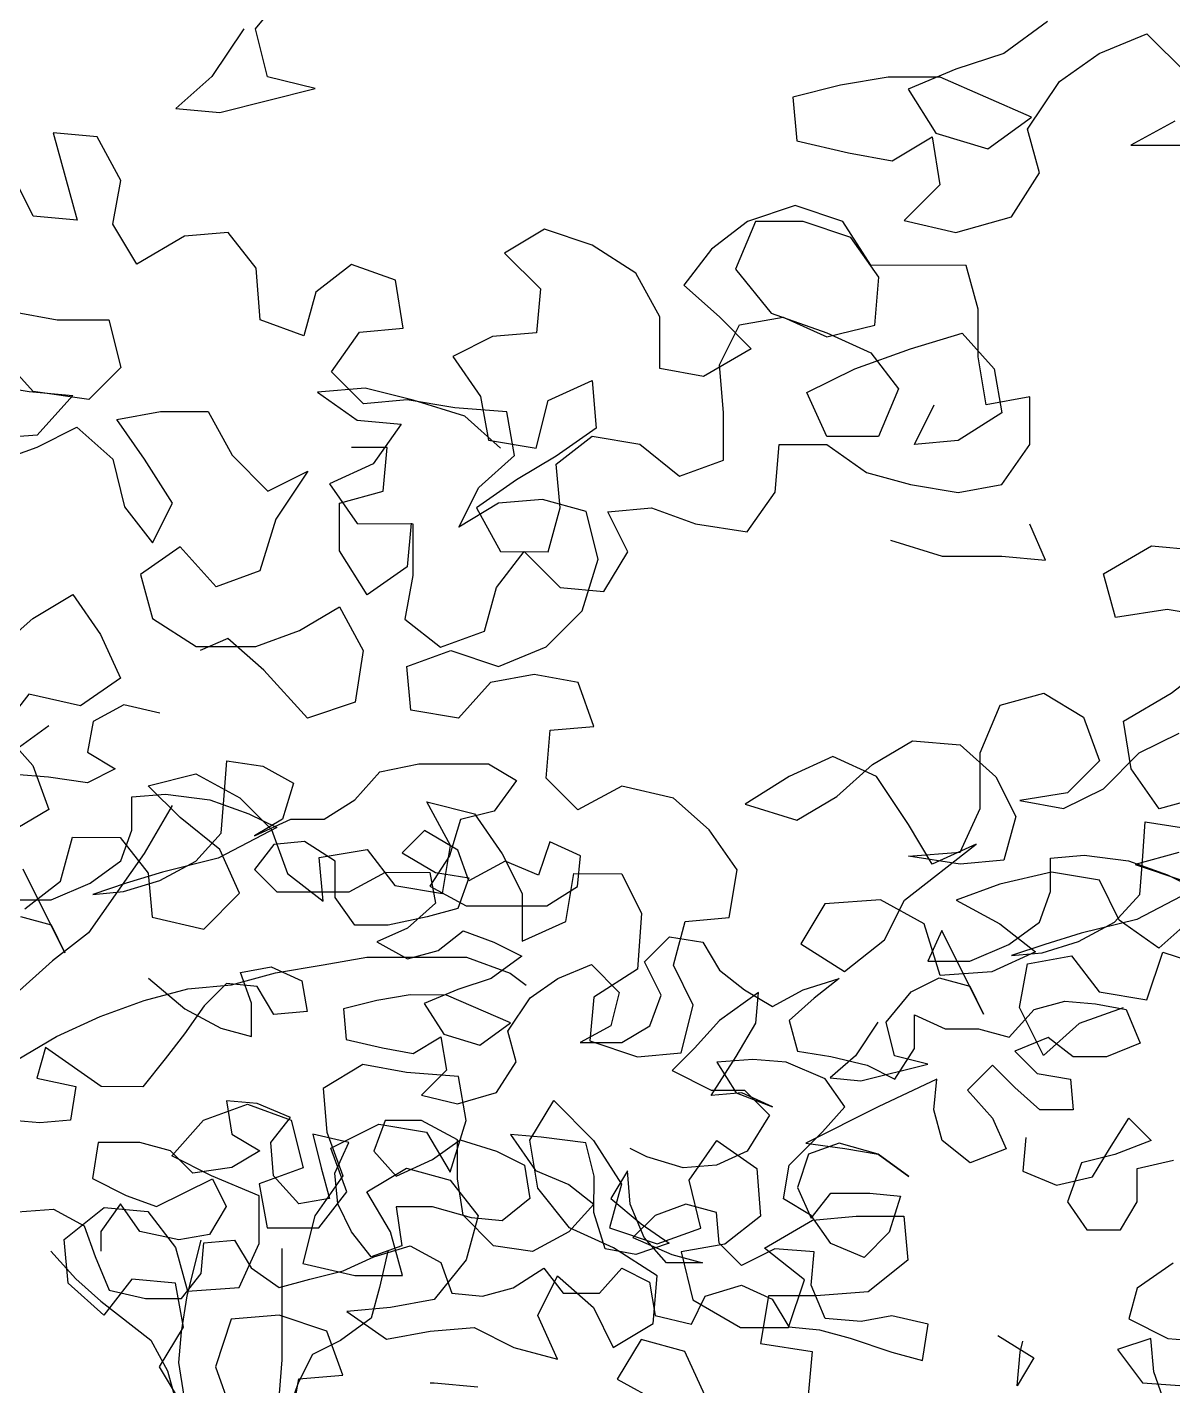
# Model space of a CAD drawing. Header units: millimetres. Extents: x -249630 to 95394, y -188036 to 109963.
# Drawn here: x -72640.1 to -72269.6, y 97812.5 to 98251.8 of the extents above; entities that cross this region are included whole.
import ezdxf

# ---------------------------------------------------------------- set-up
doc = ezdxf.new("R2010")
doc.units = ezdxf.units.MM
doc.layers.add('AHojas', color=86, linetype='Continuous')
doc.layers.add('ATronco', color=36, linetype='Continuous')

# ---------------------------------------------------------------- blocks, each defined once
blk = doc.blocks.new('Arbol_01')
at = {"layer": 'AHojas'}
for p, q in [((-0.10552, 2.83584), (-0.11685, 2.82967)), ((-0.09214, 2.83273), (-0.10552, 2.83584)), ((-0.11685, 2.82967), (-0.11892, 2.81834)), ((-0.11892, 2.81834), (-0.10863, 2.81216)), ((-0.06848, 2.80079), (-0.06744, 2.81521)), ((-0.06744, 2.81521), (-0.05406, 2.81314)), ((-0.10863, 2.81216), (-0.11893, 2.80702)), ((-0.05406, 2.81314), (-0.04274, 2.80695)), ((-0.01081, 2.81104), (0.00361, 2.81411)), ((0.00361, 2.81411), (0.02935, 2.81409)), ((0.02935, 2.81409), (0.03964, 2.8079)), ((-0.13335, 2.80909), (-0.1457, 2.81013)), ((-0.11893, 2.80702), (-0.13335, 2.80909)), ((-0.02009, 2.80075), (-0.01081, 2.81104)), ((0.03964, 2.8079), (0.03139, 2.79658)), ((-0.04274, 2.80695), (-0.04687, 2.79356)), ((-0.10247, 2.7895), (-0.10246, 2.80185)), ((-0.10246, 2.80185), (-0.09011, 2.80287)), ((-0.09011, 2.80287), (-0.07363, 2.8008)), ((-0.07363, 2.8008), (-0.05922, 2.79564)), ((-0.06953, 2.78844), (-0.06848, 2.80079)), ((-0.03142, 2.79355), (-0.02009, 2.80075)), ((-0.05922, 2.79564), (-0.04893, 2.79048)), ((0.03139, 2.79658), (0.01903, 2.7935)), ((-0.04893, 2.79048), (-0.07056, 2.77917)), ((-0.05717, 2.7874), (-0.04378, 2.79356)), ((-0.04687, 2.79356), (-0.05717, 2.7874)), ((-0.04378, 2.79356), (-0.03142, 2.79355)), ((0.01903, 2.7935), (0.0149, 2.78012)), ((0.27109, 2.77819), (0.27213, 2.7926)), ((0.27213, 2.7926), (0.28552, 2.79053)), ((-0.1066, 2.77817), (-0.10247, 2.7895)), ((-0.0788, 2.77815), (-0.06953, 2.78844)), ((0.00564, 2.7894), (-0.0026, 2.78117)), ((0.01799, 2.78218), (0.00564, 2.7894)), ((-0.04997, 2.7843), (-0.05718, 2.77504)), ((-0.03864, 2.78532), (-0.04997, 2.7843)), ((-0.02732, 2.7781), (-0.03864, 2.78532)), ((0.05197, 2.78524), (0.04784, 2.77288)), ((0.0633, 2.78008), (0.05197, 2.78524)), ((-0.0026, 2.78117), (0.00975, 2.77395)), ((0.0149, 2.78012), (0.00768, 2.7688)), ((0.0221, 2.77085), (0.01799, 2.78218)), ((0.06226, 2.76875), (0.0633, 2.78008)), ((0.23711, 2.77925), (0.24947, 2.78027)), ((0.24947, 2.78027), (0.26594, 2.77819)), ((-0.11794, 2.76995), (-0.1066, 2.77817)), ((-0.09219, 2.77095), (-0.0788, 2.77815)), ((-0.07056, 2.77917), (-0.09116, 2.77404)), ((-0.02733, 2.76472), (-0.02732, 2.7781)), ((0.03549, 2.77804), (0.0221, 2.77085)), ((0.04784, 2.77288), (0.03549, 2.77804)), ((0.2371, 2.76689), (0.23711, 2.77925)), ((0.26594, 2.77819), (0.28035, 2.77303)), ((0.27005, 2.76583), (0.27109, 2.77819)), ((-0.12723, 2.74421), (-0.14264, 2.77512)), ((-0.09116, 2.77404), (-0.10455, 2.76993)), ((-0.05718, 2.77504), (-0.04895, 2.76679)), ((-0.02218, 2.76677), (-0.00879, 2.77397)), ((-0.00879, 2.77397), (0.00769, 2.77395)), ((0.00769, 2.77395), (0.00974, 2.76262)), ((0.00975, 2.77395), (0.0221, 2.77188)), ((0.28035, 2.77303), (0.29064, 2.76787)), ((-0.13236, 2.76378), (-0.11794, 2.76995)), ((-0.10455, 2.76993), (-0.11691, 2.76583)), ((-0.10558, 2.76685), (-0.09219, 2.77095)), ((0.0221, 2.77188), (0.01797, 2.76056)), ((-0.11691, 2.76583), (-0.10558, 2.76685)), ((-0.04895, 2.76679), (-0.02218, 2.76677)), ((0.00768, 2.7688), (0.02106, 2.76158)), ((0.05092, 2.76156), (0.06226, 2.76875)), ((0.23297, 2.75557), (0.2371, 2.76689)), ((0.26077, 2.75554), (0.27005, 2.76583)), ((0.29064, 2.76787), (0.26901, 2.75657)), ((-0.1478, 2.7638), (-0.13236, 2.76378)), ((-0.02013, 2.75441), (-0.02733, 2.76472)), ((0.00974, 2.76262), (-0.00057, 2.75336)), ((0.01797, 2.76056), (0.00664, 2.75748)), ((0.02106, 2.76158), (0.05092, 2.76156)), ((-0.14369, 2.75761), (-0.13237, 2.75452)), ((0.00664, 2.75748), (-0.00778, 2.7544)), ((0.22164, 2.74734), (0.23297, 2.75557)), ((0.24738, 2.74835), (0.26077, 2.75554)), ((0.26901, 2.75657), (0.24841, 2.75144)), ((-0.13237, 2.75452), (-0.12723, 2.74421)), ((-0.00778, 2.7544), (-0.02013, 2.75441)), ((-0.00057, 2.75336), (-0.0119, 2.74823)), ((0.01075, 2.74512), (0.02002, 2.75232)), ((0.02002, 2.75232), (0.03135, 2.74819)), ((0.19693, 2.75251), (0.19177, 2.74119)), ((0.21235, 2.72161), (0.19693, 2.75251)), ((-0.0119, 2.74823), (-0.00058, 2.74204)), ((0.03135, 2.74819), (0.04164, 2.74303)), ((0.08694, 2.74093), (0.09622, 2.75019)), ((0.09622, 2.75019), (0.10857, 2.74812)), ((0.10857, 2.74812), (0.11474, 2.73781)), ((0.23399, 2.74424), (0.24738, 2.74835)), ((0.24841, 2.75144), (0.23502, 2.74733)), ((-0.00058, 2.74204), (0.01075, 2.74512)), ((0.20721, 2.74118), (0.22164, 2.74734)), ((0.23502, 2.74733), (0.22266, 2.74322)), ((0.04164, 2.74303), (0.0303, 2.7348)), ((0.19177, 2.74119), (0.20721, 2.74118)), ((0.22266, 2.74322), (0.23399, 2.74424)), ((-0.06236, 2.73695), (-0.05104, 2.739)), ((-0.05104, 2.739), (-0.03971, 2.73384)), ((0.05502, 2.73478), (0.06738, 2.73992)), ((0.06738, 2.73992), (0.07767, 2.72961)), ((0.09311, 2.72857), (0.08694, 2.74093)), ((0.11474, 2.73781), (0.124, 2.7306)), ((-0.09635, 2.73492), (-0.08297, 2.72358)), ((-0.05826, 2.72562), (-0.06236, 2.73695)), ((0.0303, 2.7348), (0.01794, 2.73069)), ((0.04471, 2.72758), (0.05502, 2.73478)), ((0.14562, 2.73058), (0.15901, 2.73468)), ((0.15901, 2.73468), (0.14974, 2.72749)), ((0.18558, 2.72987), (0.19588, 2.73501)), ((0.19588, 2.73501), (0.20721, 2.73191)), ((-0.06752, 2.73283), (-0.07576, 2.7246)), ((-0.05619, 2.73179), (-0.06752, 2.73283)), ((-0.05002, 2.72149), (-0.05619, 2.73179)), ((-0.03971, 2.73384), (-0.03767, 2.72251)), ((0.01794, 2.73069), (0.00558, 2.72556)), ((0.124, 2.7306), (0.13429, 2.72441)), ((0.13429, 2.72441), (0.14562, 2.73058)), ((0.20721, 2.73191), (0.21235, 2.72161)), ((0.00044, 2.72865), (-0.01192, 2.7266)), ((0.01382, 2.72864), (0.00044, 2.72865)), ((0.0375, 2.71832), (0.01382, 2.72864)), ((0.03646, 2.71523), (0.04471, 2.72758)), ((0.07767, 2.72961), (0.07456, 2.71726)), ((0.08898, 2.71724), (0.09311, 2.72857)), ((0.12915, 2.72956), (0.11472, 2.71928)), ((0.12811, 2.71824), (0.12915, 2.72956)), ((0.14974, 2.72749), (0.14047, 2.71926)), ((0.1763, 2.71855), (0.18558, 2.72987)), ((-0.07576, 2.7246), (-0.08298, 2.71431)), ((-0.08297, 2.72358), (-0.06959, 2.71636)), ((-0.05827, 2.71326), (-0.05826, 2.72562)), ((-0.01192, 2.7266), (-0.02428, 2.72353)), ((-0.02428, 2.72353), (-0.02326, 2.7122)), ((0.00558, 2.72556), (0.01278, 2.71422)), ((0.23108, 2.72329), (0.24241, 2.72637)), ((0.24241, 2.72637), (0.25374, 2.72533)), ((0.25374, 2.72533), (0.26506, 2.72326)), ((-0.03767, 2.72251), (-0.05002, 2.72149)), ((0.18679, 2.70892), (0.1868, 2.72127)), ((0.1868, 2.72127), (0.19813, 2.71611)), ((0.22181, 2.713), (0.23108, 2.72329)), ((0.26506, 2.72326), (0.2702, 2.7109)), ((0.02616, 2.71009), (0.0375, 2.71832)), ((0.07456, 2.71726), (0.06323, 2.71109)), ((0.07868, 2.71108), (0.08898, 2.71724)), ((0.11472, 2.71928), (0.10545, 2.70899)), ((0.12089, 2.70589), (0.12811, 2.71824)), ((0.14047, 2.71926), (0.14354, 2.70793)), ((0.17321, 2.71856), (0.16497, 2.70621)), ((0.17938, 2.70619), (0.1763, 2.71855)), ((-0.08298, 2.71431), (-0.0902, 2.70505)), ((-0.06959, 2.71636), (-0.05827, 2.71326)), ((0.00145, 2.70703), (0.01175, 2.7132)), ((0.01175, 2.7132), (0.0138, 2.70084)), ((0.01278, 2.71422), (0.02616, 2.71009)), ((0.03954, 2.7039), (0.03646, 2.71523)), ((0.19813, 2.71611), (0.21048, 2.7161)), ((0.21048, 2.7161), (0.22181, 2.713)), ((0.23622, 2.71299), (0.22386, 2.70785)), ((0.24548, 2.70577), (0.23622, 2.71299)), ((-0.02326, 2.7122), (-0.00988, 2.7091)), ((0.06323, 2.71109), (0.07868, 2.71108)), ((0.2702, 2.7109), (0.25784, 2.70576)), ((-0.13447, 2.70921), (-0.13757, 2.69789)), ((-0.11389, 2.69478), (-0.13447, 2.70921)), ((-0.00988, 2.7091), (0.00145, 2.70703)), ((0.10545, 2.70899), (0.0972, 2.70076)), ((0.11161, 2.69148), (0.12089, 2.70589)), ((0.14354, 2.70793), (0.1559, 2.70586)), ((0.16497, 2.70621), (0.15569, 2.69798)), ((0.1559, 2.70586), (0.16928, 2.70275)), ((0.19173, 2.70309), (0.17938, 2.70619)), ((0.17957, 2.6976), (0.18679, 2.70892)), ((0.22386, 2.70785), (0.23209, 2.69961)), ((-0.0902, 2.70505), (-0.09844, 2.69476)), ((0.03233, 2.69258), (0.03954, 2.7039)), ((0.12707, 2.70485), (0.11368, 2.70384)), ((0.11368, 2.70384), (0.12088, 2.6925)), ((0.13942, 2.70381), (0.12707, 2.70485)), ((0.15383, 2.69762), (0.13942, 2.70381)), ((0.16702, 2.69694), (0.19173, 2.70309)), ((0.16928, 2.70275), (0.17957, 2.6976)), ((0.21562, 2.70271), (0.20634, 2.69345)), ((0.22385, 2.69447), (0.21562, 2.70271)), ((0.25784, 2.70576), (0.24548, 2.70577)), ((0.0138, 2.70084), (0.00452, 2.69158)), ((0.0972, 2.70076), (0.11161, 2.69354)), ((0.23209, 2.69961), (0.24444, 2.69754)), ((-0.13757, 2.69789), (-0.12315, 2.69479)), ((0.16103, 2.68732), (0.15383, 2.69762)), ((0.15569, 2.69798), (0.16702, 2.69694)), ((0.19502, 2.69758), (0.17339, 2.68731)), ((0.19398, 2.68626), (0.19502, 2.69758)), ((0.24444, 2.69754), (0.24546, 2.68621)), ((-0.12315, 2.69479), (-0.12522, 2.68243)), ((-0.09844, 2.69476), (-0.11389, 2.69478)), ((0.01791, 2.68848), (0.03233, 2.69258)), ((0.11161, 2.69354), (0.12397, 2.69353)), ((0.12294, 2.6925), (0.11161, 2.69148)), ((0.12088, 2.6925), (0.13426, 2.68734)), ((0.13426, 2.68734), (0.12294, 2.6925)), ((0.12397, 2.69353), (0.13323, 2.68425)), ((0.20634, 2.69345), (0.2156, 2.68315)), ((0.23311, 2.68622), (0.22385, 2.69447)), ((-0.06756, 2.68959), (-0.06551, 2.67723)), ((-0.05623, 2.68855), (-0.06756, 2.68959)), ((-0.04388, 2.68339), (-0.05623, 2.68855)), ((0.00452, 2.69158), (0.01791, 2.68848)), ((0.17339, 2.68731), (0.1466, 2.67394)), ((0.15278, 2.67806), (0.16103, 2.68732)), ((0.19706, 2.67493), (0.19398, 2.68626)), ((0.24546, 2.68621), (0.23311, 2.68622)), ((-0.13655, 2.68141), (-0.14788, 2.68245)), ((-0.12522, 2.68243), (-0.13655, 2.68141)), ((-0.0511, 2.67413), (-0.04388, 2.68339)), ((-0.00887, 2.68232), (-0.013, 2.671)), ((0.00451, 2.68231), (-0.00887, 2.68232)), ((0.01789, 2.67509), (0.00451, 2.68231)), ((0.13323, 2.68425), (0.12498, 2.67088)), ((0.2156, 2.68315), (0.22074, 2.67182)), ((0.25884, 2.67178), (0.26605, 2.6831)), ((0.26605, 2.6831), (0.27428, 2.67486)), ((0.14042, 2.66571), (0.15278, 2.67806)), ((-0.06551, 2.67723), (-0.05522, 2.67104)), ((-0.03565, 2.6772), (-0.03257, 2.66484)), ((-0.02226, 2.6741), (-0.03565, 2.6772)), ((0.00862, 2.66789), (0.01892, 2.67509)), ((0.01788, 2.66068), (0.01789, 2.67509)), ((0.01892, 2.67509), (0.03231, 2.67096)), ((0.03746, 2.67713), (0.04671, 2.66374)), ((0.04879, 2.67609), (0.03746, 2.67713)), ((0.06526, 2.67402), (0.04879, 2.67609)), ((0.20735, 2.66668), (0.19706, 2.67493)), ((0.22795, 2.67593), (0.22691, 2.66357)), ((0.27428, 2.67486), (0.26089, 2.66972)), ((-0.11494, 2.67418), (-0.11701, 2.6608)), ((-0.09949, 2.67417), (-0.11494, 2.67418)), ((-0.08817, 2.67107), (-0.09949, 2.67417)), ((-0.07994, 2.66283), (-0.08817, 2.67107)), ((-0.05522, 2.67104), (-0.06552, 2.66487)), ((-0.05008, 2.66177), (-0.0511, 2.67413)), ((-0.02742, 2.66278), (-0.02226, 2.6741)), ((-0.013, 2.671), (-0.00477, 2.66173)), ((0.03231, 2.67096), (0.0426, 2.6658)), ((0.06834, 2.66166), (0.06526, 2.67402)), ((0.08791, 2.66885), (0.08173, 2.67194)), ((0.12498, 2.67088), (0.11365, 2.66574)), ((0.1466, 2.67394), (0.16102, 2.67187)), ((0.15896, 2.67393), (0.14763, 2.66983)), ((0.17337, 2.6698), (0.15896, 2.67393)), ((0.16102, 2.67187), (0.17337, 2.6698)), ((0.22074, 2.67182), (0.20735, 2.66668)), ((0.25265, 2.66149), (0.25884, 2.67178)), ((-0.00477, 2.66173), (0.00862, 2.66789)), ((0.10129, 2.66472), (0.08791, 2.66885)), ((0.14763, 2.66983), (0.1435, 2.65747)), ((0.18469, 2.66155), (0.17337, 2.6698)), ((0.17337, 2.6698), (0.18469, 2.66155)), ((0.26089, 2.66972), (0.24853, 2.66664)), ((0.26913, 2.66457), (0.28251, 2.66764)), ((-0.06552, 2.66487), (-0.07994, 2.66283)), ((-0.03257, 2.66484), (-0.02949, 2.65351)), ((0.0426, 2.6658), (0.04465, 2.65344)), ((0.04671, 2.66374), (0.05907, 2.65858)), ((0.08069, 2.66371), (0.07451, 2.65342)), ((0.08171, 2.65135), (0.08069, 2.66371)), ((0.11365, 2.66574), (0.10129, 2.66472)), ((0.13835, 2.65336), (0.14042, 2.66571)), ((0.24853, 2.66664), (0.24337, 2.65223)), ((0.26911, 2.65221), (0.26913, 2.66457)), ((-0.11701, 2.6608), (-0.10466, 2.65461)), ((-0.09333, 2.65048), (-0.07273, 2.66076)), ((-0.07273, 2.66076), (-0.06759, 2.65046)), ((-0.04082, 2.65146), (-0.05008, 2.66177)), ((-0.0264, 2.65145), (-0.02742, 2.66278)), ((0.01993, 2.64729), (0.01788, 2.66068)), ((0.06832, 2.64827), (0.06834, 2.66166)), ((0.22691, 2.66357), (0.23926, 2.65841)), ((0.23926, 2.65841), (0.25265, 2.66149)), ((0.05907, 2.65858), (0.06833, 2.65136)), ((0.1435, 2.65747), (0.14864, 2.64614)), ((-0.10466, 2.65461), (-0.09333, 2.65048)), ((-0.02949, 2.65351), (-0.04082, 2.65146)), ((0.04465, 2.65344), (0.03434, 2.64522)), ((0.07451, 2.65342), (0.08582, 2.64414)), ((0.14864, 2.64717), (0.13835, 2.65336)), ((0.14864, 2.64614), (0.15585, 2.6554)), ((0.15585, 2.6554), (0.17027, 2.65539)), ((0.17027, 2.65539), (0.18159, 2.65435)), ((0.18159, 2.65435), (0.17746, 2.64097)), ((-0.10672, 2.65152), (-0.11394, 2.64123)), ((-0.09952, 2.64122), (-0.10672, 2.65152)), ((-0.06759, 2.65046), (-0.07378, 2.64017)), ((-0.02127, 2.64115), (-0.0264, 2.65145)), ((-0.00478, 2.6504), (-0.00274, 2.63598)), ((0.0086, 2.65039), (-0.00478, 2.6504)), ((0.02302, 2.64626), (0.0086, 2.65039)), ((0.06833, 2.65136), (0.05905, 2.64108)), ((0.08685, 2.63899), (0.08171, 2.65135)), ((0.10231, 2.65133), (0.09098, 2.64722)), ((0.11363, 2.64823), (0.10231, 2.65133)), ((0.24337, 2.65223), (0.25057, 2.64193)), ((0.26293, 2.64192), (0.26911, 2.65221)), ((-0.14482, 2.64847), (-0.13143, 2.64949)), ((-0.13143, 2.64949), (-0.12011, 2.6433)), ((0.03124, 2.63595), (0.01993, 2.64729)), ((0.03434, 2.64522), (0.02302, 2.64626)), ((0.07243, 2.63488), (0.06832, 2.64827)), ((0.09098, 2.64722), (0.08273, 2.63899)), ((0.11465, 2.63691), (0.11363, 2.64823)), ((0.15584, 2.63687), (0.14864, 2.64717)), ((-0.12011, 2.6433), (-0.116, 2.63197)), ((0.08582, 2.64414), (0.09611, 2.63692)), ((-0.11394, 2.64123), (-0.11394, 2.63403)), ((-0.08511, 2.63812), (-0.09952, 2.64122)), ((-0.07378, 2.64017), (-0.08511, 2.63812)), ((-0.01407, 2.63187), (-0.02127, 2.64115)), ((0.05905, 2.64108), (0.04566, 2.63388)), ((0.17746, 2.64097), (0.16819, 2.63171)), ((0.25057, 2.64193), (0.26293, 2.64192)), ((-0.08204, 2.61752), (-0.07687, 2.63811)), ((-0.07688, 2.62575), (-0.07584, 2.63708)), ((-0.07584, 2.63708), (-0.06451, 2.6381)), ((-0.06451, 2.6381), (-0.05835, 2.6278)), ((-0.00274, 2.63598), (-0.01407, 2.63187)), ((-0.01304, 2.63187), (0.00035, 2.63598)), ((0.00035, 2.63598), (0.01167, 2.62979)), ((0.04566, 2.63388), (0.03124, 2.63595)), ((0.08273, 2.63899), (0.09714, 2.6328)), ((0.09611, 2.63692), (0.08375, 2.63282)), ((0.09508, 2.62972), (0.08685, 2.63899)), ((0.12288, 2.62866), (0.11465, 2.63691)), ((0.16819, 2.63171), (0.15584, 2.63687)), ((-0.00789, 2.63393), (-0.01099, 2.62055)), ((0.08375, 2.63282), (0.07243, 2.63488)), ((0.09714, 2.6328), (0.10846, 2.6297)), ((0.13524, 2.63483), (0.12288, 2.62866)), ((0.14966, 2.63378), (0.13524, 2.63483)), ((0.14861, 2.62143), (0.14966, 2.63378)), ((-0.116, 2.63197), (-0.11087, 2.61961)), ((-0.02437, 2.62674), (-0.01304, 2.63187)), ((0.01167, 2.62979), (0.01578, 2.61846)), ((0.10846, 2.6297), (0.09508, 2.62972)), ((0.28248, 2.62954), (0.26909, 2.62029)), ((-0.0841, 2.61649), (-0.07688, 2.62575)), ((-0.05835, 2.6278), (-0.04806, 2.62058)), ((-0.03673, 2.62366), (-0.02437, 2.62674)), ((0.03844, 2.6205), (0.04977, 2.6277)), ((0.04977, 2.6277), (0.05697, 2.61842)), ((0.07036, 2.61841), (0.0786, 2.62767)), ((0.0786, 2.62767), (0.08889, 2.62251)), ((-0.04806, 2.62058), (-0.03673, 2.62366)), ((0.08889, 2.62251), (0.09094, 2.61016)), ((-0.11087, 2.61961), (-0.09748, 2.61651)), ((0.01578, 2.61846), (0.02711, 2.61742)), ((0.02711, 2.61742), (0.03844, 2.6205)), ((0.05697, 2.61842), (0.07036, 2.61841)), ((0.10948, 2.61735), (0.12287, 2.62145)), ((0.12287, 2.62145), (0.13419, 2.61629)), ((0.15375, 2.60907), (0.14861, 2.62143)), ((0.26909, 2.62029), (0.26599, 2.60897)), ((-0.09748, 2.61651), (-0.0841, 2.61649)), ((0.10432, 2.60705), (0.10948, 2.61735)), ((0.13419, 2.61629), (0.14036, 2.60599)), ((0.09094, 2.61016), (0.10432, 2.60705)), ((0.16714, 2.60803), (0.15375, 2.60907)), ((0.17846, 2.61008), (0.16714, 2.60803)), ((0.19185, 2.60697), (0.17846, 2.61008)), ((0.26599, 2.60897), (0.2804, 2.60174)), ((0.14036, 2.60599), (0.15169, 2.60495)), ((0.15169, 2.60495), (0.16301, 2.60185)), ((0.18978, 2.59359), (0.19185, 2.60697)), ((0.16301, 2.60185), (0.17845, 2.59669)), ((0.21759, 2.60283), (0.23096, 2.59458)), ((0.22582, 2.59665), (0.22685, 2.60076)), ((0.27422, 2.60175), (0.26186, 2.59764)), ((0.27524, 2.58939), (0.27422, 2.60175)), ((0.2804, 2.60174), (0.29275, 2.6007)), ((0.26186, 2.59764), (0.27111, 2.58528)), ((0.17845, 2.59669), (0.18978, 2.59359)), ((0.22478, 2.58429), (0.22582, 2.59665)), ((0.23096, 2.59458), (0.22478, 2.58429)), ((0.28037, 2.57497), (0.27524, 2.58939)), ((0.27111, 2.58528), (0.28656, 2.58423)), ((0.50427, 2.15993), (0.51355, 2.17125)), ((0.70918, 2.1618), (0.69785, 2.15358)), ((0.50118, 2.15993), (0.49293, 2.14758)), ((0.50735, 2.14757), (0.50427, 2.15993)), ((0.72256, 2.15355), (0.73492, 2.15869)), ((0.73492, 2.15869), (0.74521, 2.14838)), ((0.69785, 2.15358), (0.68549, 2.14947)), ((0.71225, 2.14635), (0.72256, 2.15355)), ((0.49293, 2.14758), (0.48366, 2.13936)), ((0.5197, 2.14447), (0.50735, 2.14757)), ((0.66798, 2.14742), (0.65562, 2.14538)), ((0.68136, 2.14741), (0.66798, 2.14742)), ((0.68549, 2.14947), (0.67312, 2.14433)), ((0.70504, 2.13709), (0.68136, 2.14741)), ((0.49498, 2.13832), (0.5197, 2.14447)), ((0.65562, 2.14538), (0.64326, 2.1423)), ((0.67312, 2.14433), (0.68032, 2.133)), ((0.70401, 2.13401), (0.71225, 2.14635)), ((0.64326, 2.1423), (0.64428, 2.13097)), ((0.48366, 2.13936), (0.49498, 2.13832)), ((0.6937, 2.12887), (0.70504, 2.13709)), ((0.45192, 2.13308), (0.45808, 2.11042)), ((0.46325, 2.13204), (0.45192, 2.13308)), ((0.70708, 2.12268), (0.70401, 2.13401)), ((0.74211, 2.13603), (0.73077, 2.12986)), ((0.46942, 2.12071), (0.46325, 2.13204)), ((0.64428, 2.13097), (0.65766, 2.12787)), ((0.66899, 2.1258), (0.67929, 2.13197)), ((0.67929, 2.13197), (0.68134, 2.11961)), ((0.68032, 2.133), (0.6937, 2.12887)), ((0.73077, 2.12986), (0.74622, 2.12985)), ((0.65766, 2.12787), (0.66899, 2.1258)), ((0.69987, 2.11136), (0.70708, 2.12268)), ((0.44675, 2.11146), (0.44162, 2.12177)), ((0.46735, 2.10939), (0.46942, 2.12071)), ((0.68134, 2.11961), (0.67206, 2.11035)), ((0.64389, 2.11424), (0.63153, 2.11013)), ((0.65624, 2.11011), (0.64389, 2.11424)), ((0.45808, 2.11042), (0.44675, 2.11146)), ((0.47351, 2.09908), (0.46735, 2.10939)), ((0.63153, 2.11013), (0.62226, 2.10293)), ((0.63359, 2.11013), (0.62843, 2.09778)), ((0.64595, 2.11012), (0.63359, 2.11013)), ((0.6583, 2.10599), (0.64595, 2.11012)), ((0.66344, 2.09878), (0.65624, 2.11011)), ((0.67206, 2.11035), (0.68545, 2.10725)), ((0.68545, 2.10725), (0.69987, 2.11136)), ((0.48588, 2.10628), (0.47351, 2.09908)), ((0.4972, 2.1073), (0.48588, 2.10628)), ((0.5044, 2.09803), (0.4972, 2.1073)), ((0.57902, 2.10812), (0.56871, 2.10195)), ((0.59137, 2.10399), (0.57902, 2.10812)), ((0.6655, 2.09568), (0.6583, 2.10599)), ((0.56871, 2.10195), (0.57797, 2.09268)), ((0.60269, 2.09677), (0.59137, 2.10399)), ((0.62226, 2.10293), (0.61504, 2.09367)), ((0.50542, 2.08464), (0.5044, 2.09803)), ((0.52912, 2.09903), (0.51984, 2.09183)), ((0.54044, 2.0949), (0.52912, 2.09903)), ((0.68815, 2.09875), (0.66344, 2.09878)), ((0.69123, 2.08742), (0.68815, 2.09875)), ((0.54249, 2.08255), (0.54044, 2.0949)), ((0.60886, 2.08544), (0.60269, 2.09677)), ((0.62843, 2.09778), (0.63769, 2.08644)), ((0.66446, 2.08333), (0.6655, 2.09568)), ((0.51984, 2.09183), (0.51674, 2.08051)), ((0.57797, 2.09268), (0.57693, 2.08135)), ((0.61504, 2.09367), (0.6243, 2.08543)), ((0.69122, 2.07507), (0.69123, 2.08742)), ((0.44158, 2.08676), (0.45291, 2.08469)), ((0.45291, 2.08469), (0.46629, 2.08468)), ((0.46629, 2.08468), (0.46937, 2.07232)), ((0.51674, 2.08051), (0.50542, 2.08464)), ((0.60884, 2.07205), (0.60886, 2.08544)), ((0.6243, 2.08543), (0.63253, 2.07718)), ((0.62945, 2.08336), (0.64078, 2.08541)), ((0.63769, 2.08644), (0.6521, 2.08128)), ((0.64078, 2.08541), (0.6521, 2.08025)), ((0.52394, 2.07124), (0.53116, 2.08153)), ((0.53116, 2.08153), (0.54249, 2.08255)), ((0.57693, 2.08135), (0.5656, 2.08033)), ((0.62429, 2.07307), (0.62945, 2.08336)), ((0.6521, 2.08025), (0.66446, 2.08333)), ((0.6521, 2.08128), (0.66342, 2.07612)), ((0.67372, 2.07714), (0.68711, 2.08125)), ((0.68711, 2.08125), (0.69534, 2.07197)), ((0.44671, 2.06616), (0.43643, 2.07749)), ((0.5656, 2.08033), (0.5553, 2.07519)), ((0.63253, 2.07718), (0.62017, 2.06998)), ((0.6593, 2.07201), (0.67372, 2.07714)), ((0.5553, 2.07519), (0.5625, 2.06489)), ((0.66342, 2.07612), (0.67062, 2.06685)), ((0.69327, 2.06271), (0.69122, 2.07507)), ((0.46937, 2.07232), (0.46113, 2.06409)), ((0.53217, 2.06299), (0.52394, 2.07124)), ((0.62017, 2.06998), (0.60884, 2.07205)), ((0.62531, 2.06071), (0.62429, 2.07307)), ((0.64694, 2.06584), (0.6593, 2.07201)), ((0.69534, 2.07197), (0.69739, 2.06065)), ((0.43333, 2.06823), (0.44568, 2.06616)), ((0.53264, 2.06697), (0.52028, 2.06596)), ((0.545, 2.06387), (0.53264, 2.06697)), ((0.58, 2.06384), (0.59134, 2.06898)), ((0.59134, 2.06898), (0.59235, 2.05662)), ((0.67062, 2.06685), (0.66546, 2.0545)), ((0.44568, 2.06616), (0.45701, 2.06512)), ((0.46113, 2.06409), (0.44671, 2.06616)), ((0.45701, 2.06512), (0.44773, 2.05483)), ((0.52028, 2.06596), (0.53058, 2.05874)), ((0.5435, 2.06401), (0.53217, 2.06299)), ((0.55586, 2.06194), (0.5435, 2.06401)), ((0.55838, 2.05974), (0.545, 2.06387)), ((0.5625, 2.06489), (0.56455, 2.05356)), ((0.5769, 2.05149), (0.58, 2.06384)), ((0.65207, 2.05451), (0.64694, 2.06584)), ((0.7046, 2.06476), (0.69327, 2.06271)), ((0.70459, 2.0524), (0.7046, 2.06476)), ((0.46833, 2.05893), (0.47966, 2.06098)), ((0.47966, 2.06098), (0.49201, 2.06097)), ((0.49201, 2.06097), (0.49818, 2.04964)), ((0.56924, 2.0609), (0.55586, 2.06194)), ((0.56764, 2.0515), (0.55838, 2.05974)), ((0.57129, 2.04957), (0.56924, 2.0609)), ((0.6253, 2.04836), (0.62531, 2.06071)), ((0.67472, 2.05243), (0.67988, 2.06272)), ((0.69739, 2.06065), (0.68605, 2.05345)), ((0.44773, 2.05174), (0.45803, 2.05688)), ((0.45803, 2.05688), (0.46729, 2.04864)), ((0.47553, 2.04863), (0.46833, 2.05893)), ((0.53058, 2.05874), (0.5419, 2.0577)), ((0.5419, 2.0577), (0.53468, 2.04741)), ((0.59235, 2.05662), (0.58205, 2.04943)), ((0.44773, 2.05483), (0.43332, 2.05381)), ((0.56455, 2.05356), (0.5769, 2.05149)), ((0.58205, 2.04737), (0.59132, 2.05456)), ((0.59132, 2.05456), (0.60368, 2.05249)), ((0.60368, 2.05249), (0.61397, 2.04425)), ((0.63867, 2.04011), (0.63972, 2.05246)), ((0.63972, 2.05246), (0.65207, 2.05245)), ((0.66546, 2.0545), (0.65207, 2.05451)), ((0.65207, 2.05245), (0.66236, 2.04523)), ((0.68605, 2.05345), (0.67472, 2.05243)), ((0.69737, 2.04211), (0.70459, 2.0524)), ((0.4364, 2.04763), (0.44773, 2.05174)), ((0.49818, 2.04964), (0.50744, 2.04036)), ((0.53834, 2.05166), (0.52907, 2.05167)), ((0.5373, 2.04033), (0.53834, 2.05166)), ((0.56201, 2.04134), (0.57129, 2.04957)), ((0.58205, 2.04943), (0.57175, 2.04326)), ((0.46729, 2.04864), (0.47037, 2.03628)), ((0.48273, 2.03729), (0.47553, 2.04863)), ((0.50744, 2.04036), (0.51774, 2.0455)), ((0.51774, 2.0455), (0.50949, 2.03315)), ((0.53468, 2.04741), (0.52335, 2.04227)), ((0.58307, 2.03604), (0.58205, 2.04737)), ((0.61397, 2.04425), (0.6253, 2.04836)), ((0.66236, 2.04523), (0.67369, 2.04213)), ((0.52335, 2.04227), (0.53055, 2.03197)), ((0.57175, 2.04326), (0.56144, 2.03606)), ((0.67369, 2.04213), (0.68604, 2.04006)), ((0.68604, 2.04006), (0.69737, 2.04211)), ((0.52597, 2.03726), (0.5373, 2.04033)), ((0.55686, 2.03105), (0.56201, 2.04134)), ((0.57849, 2.03824), (0.56716, 2.03722)), ((0.58981, 2.03514), (0.57849, 2.03824)), ((0.63146, 2.02982), (0.63867, 2.04011)), ((0.47037, 2.03628), (0.47757, 2.027)), ((0.47757, 2.027), (0.48273, 2.03729)), ((0.52596, 2.0249), (0.52597, 2.03726)), ((0.56716, 2.03722), (0.55686, 2.03105)), ((0.56144, 2.03606), (0.56761, 2.02473)), ((0.57997, 2.02471), (0.58307, 2.03604)), ((0.59289, 2.02278), (0.58981, 2.03514)), ((0.59542, 2.035), (0.60675, 2.03602)), ((0.60056, 2.0247), (0.59542, 2.035)), ((0.60675, 2.03602), (0.61807, 2.03189)), ((0.50949, 2.03315), (0.50536, 2.01977)), ((0.53055, 2.03197), (0.54497, 2.03195)), ((0.5445, 2.03209), (0.54346, 2.02076)), ((0.54497, 2.03195), (0.54495, 2.01857)), ((0.61807, 2.03189), (0.63146, 2.02982)), ((0.70868, 2.02254), (0.70457, 2.03181)), ((0.66852, 2.02772), (0.68191, 2.02359)), ((0.48477, 2.02597), (0.47447, 2.01877)), ((0.49403, 2.01566), (0.48477, 2.02597)), ((0.53316, 2.01357), (0.52596, 2.0249)), ((0.56657, 2.01546), (0.57379, 2.02472)), ((0.56761, 2.02473), (0.57997, 2.02471)), ((0.57379, 2.02472), (0.58305, 2.01544)), ((0.59437, 2.0144), (0.60056, 2.0247)), ((0.72369, 2.01901), (0.73606, 2.0262)), ((0.73606, 2.0262), (0.74738, 2.02516)), ((0.54346, 2.02076), (0.53316, 2.01357)), ((0.58876, 2.0094), (0.59289, 2.02278)), ((0.68191, 2.02359), (0.69735, 2.02358)), ((0.69735, 2.02358), (0.70868, 2.02254)), ((0.47447, 2.01877), (0.47755, 2.00744)), ((0.50536, 2.01977), (0.49403, 2.01566)), ((0.54495, 2.01857), (0.54288, 2.00724)), ((0.72677, 2.00768), (0.72369, 2.01901)), ((0.44666, 2.00747), (0.45696, 2.01364)), ((0.45696, 2.01364), (0.46416, 2.00333)), ((0.56347, 2.00414), (0.56657, 2.01546)), ((0.58305, 2.01544), (0.59437, 2.0144)), ((0.51564, 2.00431), (0.52595, 2.01048)), ((0.52595, 2.01048), (0.53212, 1.99915)), ((0.43738, 1.99924), (0.44666, 2.00747)), ((0.47755, 2.00744), (0.48887, 2.00022)), ((0.54288, 2.00724), (0.55214, 2.00003)), ((0.57948, 2.00014), (0.58876, 2.0094)), ((0.74016, 2.00973), (0.72677, 2.00768)), ((0.75251, 2.00765), (0.74016, 2.00973)), ((0.46416, 2.00333), (0.4693, 1.992)), ((0.50431, 2.00021), (0.51564, 2.00431)), ((0.55214, 2.00003), (0.56347, 2.00414)), ((0.48887, 2.00022), (0.50431, 2.00021)), ((0.49711, 2.00227), (0.4899, 1.99919)), ((0.50637, 1.99403), (0.49711, 2.00227)), ((0.56712, 1.995), (0.57948, 2.00014)), ((0.53212, 1.99915), (0.53004, 1.98577)), ((0.54344, 1.99502), (0.55477, 1.99913)), ((0.55477, 1.99913), (0.56712, 1.995)), ((0.51768, 1.98166), (0.50637, 1.99403)), ((0.54446, 1.98369), (0.54344, 1.99502)), ((0.57639, 1.99293), (0.56506, 1.99088)), ((0.58771, 1.99086), (0.57639, 1.99293)), ((0.74117, 1.9881), (0.75044, 1.9953)), ((0.4693, 1.992), (0.45899, 1.9848)), ((0.56506, 1.99088), (0.55681, 1.98162)), ((0.59182, 1.97953), (0.58771, 1.99086)), ((0.44561, 1.9879), (0.4384, 1.97864)), ((0.45899, 1.9848), (0.44561, 1.9879)), ((0.53004, 1.98577), (0.51768, 1.98166)), ((0.69689, 1.98505), (0.70822, 1.98813)), ((0.70822, 1.98813), (0.71851, 1.98194)), ((0.72881, 1.9809), (0.74117, 1.9881)), ((0.55681, 1.98162), (0.54446, 1.98369)), ((0.69173, 1.9727), (0.69689, 1.98505)), ((0.4384, 1.97864), (0.44662, 1.96937)), ((0.57945, 1.96616), (0.58049, 1.97851)), ((0.58049, 1.97851), (0.59182, 1.97953)), ((0.71851, 1.98194), (0.72262, 1.97061)), ((0.73085, 1.96855), (0.72881, 1.9809)), ((0.66393, 1.96964), (0.67423, 1.97581)), ((0.67423, 1.97581), (0.68658, 1.97477)), ((0.73292, 1.97266), (0.74322, 1.9778)), ((0.65363, 1.97171), (0.6423, 1.96657)), ((0.66495, 1.96655), (0.65363, 1.97171)), ((0.68658, 1.97477), (0.69584, 1.96652)), ((0.69172, 1.95829), (0.69173, 1.9727)), ((0.72364, 1.9634), (0.73292, 1.97266)), ((0.44662, 1.96937), (0.45073, 1.95804)), ((0.65465, 1.96141), (0.66393, 1.96964)), ((0.72262, 1.97061), (0.71437, 1.96238)), ((0.73805, 1.95824), (0.73085, 1.96855)), ((0.47648, 1.96419), (0.48884, 1.96727)), ((0.48884, 1.96727), (0.50016, 1.96108)), ((0.58768, 1.95791), (0.57945, 1.96616)), ((0.6423, 1.96657), (0.63097, 1.95937)), ((0.67318, 1.95418), (0.66495, 1.96655)), ((0.69584, 1.96652), (0.70098, 1.95622)), ((0.48471, 1.95595), (0.47648, 1.96419)), ((0.50016, 1.96108), (0.50839, 1.95284)), ((0.59901, 1.96408), (0.58768, 1.95791)), ((0.6124, 1.96098), (0.59901, 1.96408)), ((0.62165, 1.95273), (0.6124, 1.96098)), ((0.64435, 1.95524), (0.65465, 1.96141)), ((0.71437, 1.96238), (0.70202, 1.96034)), ((0.71334, 1.95827), (0.72364, 1.9634)), ((0.74938, 1.96132), (0.73805, 1.95824)), ((0.45073, 1.95804), (0.44043, 1.95187)), ((0.54855, 1.96001), (0.56091, 1.95691)), ((0.55472, 1.94868), (0.54855, 1.96001)), ((0.63097, 1.95937), (0.64435, 1.95524)), ((0.68656, 1.94696), (0.69172, 1.95829)), ((0.70202, 1.96034), (0.71334, 1.95827)), ((0.495, 1.9477), (0.48471, 1.95595)), ((0.56091, 1.95691), (0.56811, 1.9466)), ((0.67935, 1.94388), (0.67318, 1.95418)), ((0.70098, 1.95622), (0.69788, 1.94489)), ((0.4538, 1.9395), (0.4569, 1.95083)), ((0.4569, 1.95083), (0.46926, 1.95081)), ((0.46926, 1.95081), (0.47646, 1.94154)), ((0.50839, 1.95284), (0.5125, 1.94151)), ((0.62885, 1.94243), (0.62165, 1.95273)), ((0.50014, 1.93637), (0.495, 1.9477)), ((0.52074, 1.94562), (0.5331, 1.94767)), ((0.5331, 1.94767), (0.5403, 1.93839)), ((0.55265, 1.93632), (0.55472, 1.94868)), ((0.67213, 1.93462), (0.69068, 1.94902)), ((0.67317, 1.94595), (0.68656, 1.94696)), ((0.69068, 1.94902), (0.67935, 1.94388)), ((0.74319, 1.94691), (0.73186, 1.94383)), ((0.52176, 1.93429), (0.52074, 1.94562)), ((0.56811, 1.9466), (0.57324, 1.9363)), ((0.68656, 1.94387), (0.67317, 1.94595)), ((0.69788, 1.94489), (0.68656, 1.94387)), ((0.73186, 1.94383), (0.74421, 1.9397)), ((0.47646, 1.94154), (0.47748, 1.93021)), ((0.5125, 1.94151), (0.52176, 1.93429)), ((0.58456, 1.92909), (0.58664, 1.94144)), ((0.58664, 1.94144), (0.59899, 1.94143)), ((0.59899, 1.94143), (0.60413, 1.93113)), ((0.62678, 1.93008), (0.62885, 1.94243)), ((0.71024, 1.94179), (0.69685, 1.93872)), ((0.72259, 1.93972), (0.71024, 1.94179)), ((0.44453, 1.9323), (0.4538, 1.9395)), ((0.49086, 1.92711), (0.50014, 1.93637)), ((0.5403, 1.93839), (0.55265, 1.93632)), ((0.57324, 1.9363), (0.57323, 1.92395)), ((0.69685, 1.93872), (0.68552, 1.93461)), ((0.72773, 1.92942), (0.72259, 1.93972)), ((0.65154, 1.93361), (0.64535, 1.92332)), ((0.66595, 1.93463), (0.65154, 1.93361)), ((0.67727, 1.92844), (0.66595, 1.93463)), ((0.66697, 1.92433), (0.67213, 1.93462)), ((0.68552, 1.93461), (0.69684, 1.92842)), ((0.47748, 1.93021), (0.49086, 1.92711)), ((0.60413, 1.93113), (0.60309, 1.91671)), ((0.61546, 1.92906), (0.62678, 1.93008)), ((0.73802, 1.9222), (0.72773, 1.92942)), ((0.74729, 1.93043), (0.73802, 1.9222)), ((0.57323, 1.92395), (0.58456, 1.92909)), ((0.61236, 1.91773), (0.61546, 1.92906)), ((0.68138, 1.91505), (0.67727, 1.92844)), ((0.69684, 1.92842), (0.7061, 1.9212)), ((0.64535, 1.92332), (0.65667, 1.9161)), ((0.65667, 1.9161), (0.66697, 1.92433)), ((0.7061, 1.9212), (0.69477, 1.91607)), ((0.70404, 1.91812), (0.71537, 1.92017)), ((0.71537, 1.92017), (0.72256, 1.91089)), ((0.73492, 1.90882), (0.73905, 1.92117)), ((0.73905, 1.92117), (0.7514, 1.91704)), ((0.60309, 1.91671), (0.59175, 1.90951)), ((0.61749, 1.90743), (0.61236, 1.91773)), ((0.69477, 1.91607), (0.68138, 1.91505)), ((0.70197, 1.90679), (0.70404, 1.91812)), ((0.59175, 1.90951), (0.59071, 1.89819)), ((0.72256, 1.91089), (0.73492, 1.90882)), ((0.61439, 1.89508), (0.61749, 1.90743)), ((0.70813, 1.89443), (0.70197, 1.90679)), ((0.72874, 1.90677), (0.71741, 1.90266)), ((0.71741, 1.90266), (0.70813, 1.89443)), ((0.59071, 1.89819), (0.60307, 1.89406)), ((0.60307, 1.89406), (0.61439, 1.89508)), ((0.53202, 1.89206), (0.52171, 1.8859)), ((0.54334, 1.89), (0.53202, 1.89206)), ((0.55673, 1.88895), (0.54334, 1.89)), ((0.55878, 1.87762), (0.55673, 1.88895)), ((0.52171, 1.8859), (0.52273, 1.87457)), ((0.49082, 1.87769), (0.50215, 1.8818)), ((0.50215, 1.8818), (0.51347, 1.87767)), ((0.57525, 1.87246), (0.58143, 1.88275)), ((0.58143, 1.88275), (0.59172, 1.87245)), ((0.48257, 1.86843), (0.49082, 1.87769)), ((0.51347, 1.87767), (0.51655, 1.86531)), ((0.52376, 1.87045), (0.53612, 1.87662)), ((0.53612, 1.87662), (0.54848, 1.87455)), ((0.55464, 1.86424), (0.55878, 1.87762)), ((0.52273, 1.87457), (0.52684, 1.86324)), ((0.54848, 1.87455), (0.55464, 1.86424)), ((0.52787, 1.85912), (0.52376, 1.87045)), ((0.57729, 1.8601), (0.57525, 1.87246)), ((0.59172, 1.87245), (0.59892, 1.86111)), ((0.61642, 1.86213), (0.62364, 1.87242)), ((0.62364, 1.87242), (0.63393, 1.8652)), ((0.49286, 1.86327), (0.48257, 1.86843)), ((0.50521, 1.85811), (0.49286, 1.86327)), ((0.51655, 1.86531), (0.50522, 1.8612)), ((0.52684, 1.86324), (0.51963, 1.85295)), ((0.53302, 1.85911), (0.54332, 1.86528)), ((0.54332, 1.86528), (0.55464, 1.86218)), ((0.63393, 1.8652), (0.63495, 1.85284)), ((0.50522, 1.8612), (0.50727, 1.84987)), ((0.52065, 1.84986), (0.52787, 1.85912)), ((0.53919, 1.84881), (0.53302, 1.85911)), ((0.55464, 1.86218), (0.56184, 1.85291)), ((0.58552, 1.8498), (0.57729, 1.8601)), ((0.59892, 1.86111), (0.59582, 1.84979)), ((0.6195, 1.84977), (0.61642, 1.86213)), ((0.5052, 1.84575), (0.50521, 1.85811)), ((0.45475, 1.84683), (0.46505, 1.85506)), ((0.46505, 1.85506), (0.47638, 1.85402)), ((0.47638, 1.85402), (0.48358, 1.84474)), ((0.51963, 1.85295), (0.51652, 1.84059)), ((0.56184, 1.85291), (0.55874, 1.84159)), ((0.63495, 1.85284), (0.62568, 1.84564)), ((0.64833, 1.8518), (0.65966, 1.85282)), ((0.65966, 1.85282), (0.67202, 1.85281)), ((0.67202, 1.85281), (0.67304, 1.84148)), ((0.50727, 1.84987), (0.52065, 1.84986)), ((0.54226, 1.83748), (0.53919, 1.84881)), ((0.59684, 1.84464), (0.58552, 1.8498)), ((0.59582, 1.84979), (0.60817, 1.84566)), ((0.60817, 1.84566), (0.6195, 1.84977)), ((0.63597, 1.8446), (0.64833, 1.8518)), ((0.45577, 1.8355), (0.45475, 1.84683)), ((0.50004, 1.83443), (0.5052, 1.84575)), ((0.62568, 1.84564), (0.61435, 1.84359)), ((0.48358, 1.84474), (0.48666, 1.83341)), ((0.55874, 1.84159), (0.5505, 1.8313)), ((0.60816, 1.83742), (0.59684, 1.84464)), ((0.61435, 1.84359), (0.61742, 1.83124)), ((0.64626, 1.83636), (0.63597, 1.8446)), ((0.67304, 1.84148), (0.66273, 1.83325)), ((0.51652, 1.84059), (0.52991, 1.83749)), ((0.46503, 1.82726), (0.45577, 1.8355)), ((0.47224, 1.83652), (0.46503, 1.82726)), ((0.48357, 1.83548), (0.47224, 1.83652)), ((0.48562, 1.82415), (0.48357, 1.83548)), ((0.48666, 1.83341), (0.50004, 1.83443)), ((0.52991, 1.83749), (0.54226, 1.83748)), ((0.57726, 1.82715), (0.58242, 1.83745)), ((0.58242, 1.83745), (0.59168, 1.8292)), ((0.60712, 1.82507), (0.60816, 1.83742)), ((0.64213, 1.82401), (0.64626, 1.83636)), ((0.5505, 1.8313), (0.53917, 1.82925)), ((0.61742, 1.83124), (0.62977, 1.82402)), ((0.63699, 1.83225), (0.63492, 1.81989)), ((0.64935, 1.83224), (0.63699, 1.83225)), ((0.66273, 1.83325), (0.64935, 1.83224)), ((0.53917, 1.82925), (0.52784, 1.82823)), ((0.52784, 1.82823), (0.53813, 1.82101)), ((0.59168, 1.8292), (0.59682, 1.8189)), ((0.47943, 1.81386), (0.48562, 1.82415)), ((0.49798, 1.8262), (0.49385, 1.81384)), ((0.51033, 1.82721), (0.49798, 1.8262)), ((0.52269, 1.82308), (0.51033, 1.82721)), ((0.54946, 1.82306), (0.56079, 1.82408)), ((0.56079, 1.82408), (0.57108, 1.81892)), ((0.5824, 1.81582), (0.57726, 1.82715)), ((0.59682, 1.8189), (0.60712, 1.82507)), ((0.62977, 1.82402), (0.64213, 1.82401)), ((0.5268, 1.81175), (0.52269, 1.82308)), ((0.53813, 1.82101), (0.54946, 1.82306)), ((0.60403, 1.82095), (0.59784, 1.81066)), ((0.61535, 1.81785), (0.60403, 1.82095)), ((0.57108, 1.81892), (0.5824, 1.81582)), ((0.62049, 1.80652), (0.61535, 1.81785)), ((0.63492, 1.81989), (0.6483, 1.81782)), ((0.6483, 1.81782), (0.64726, 1.8065)), ((0.4856, 1.80355), (0.47943, 1.81386)), ((0.49385, 1.81384), (0.49796, 1.80251)), ((0.5134, 1.79941), (0.51547, 1.81074)), ((0.51547, 1.81074), (0.5268, 1.81175)), ((0.59784, 1.81066), (0.60916, 1.80447)), ((0.55048, 1.80967), (0.54945, 1.80967)), ((0.5618, 1.80863), (0.55048, 1.80967))]:
    blk.add_line(p, q, dxfattribs=at)
at = {"layer": 'ATronco'}
for p, q in [((-0.13248, 2.63404), (-0.12322, 2.62374)), ((-0.04701, 2.63499), (-0.04705, 2.59381)), ((-0.12322, 2.62374), (-0.11396, 2.61549)), ((-0.01099, 2.62055), (-0.01409, 2.60922)), ((-0.11396, 2.61549), (-0.09544, 2.60106)), ((-0.08411, 2.60414), (-0.08204, 2.61752)), ((-0.01409, 2.60922), (-0.02542, 2.60099)), ((-0.08515, 2.59281), (-0.08411, 2.60414)), ((-0.09544, 2.60106), (-0.08927, 2.58973)), ((-0.02542, 2.60099), (-0.03572, 2.59586)), ((-0.04705, 2.59381), (-0.04809, 2.58145)), ((-0.03572, 2.59586), (-0.04088, 2.58556)), ((-0.0831, 2.58045), (-0.08515, 2.59281)), ((-0.08927, 2.58973), (-0.08311, 2.56707)), ((-0.04088, 2.58556), (-0.04501, 2.57424)), ((0.45075, 1.97966), (0.43942, 1.97143)), ((0.48265, 1.95904), (0.47543, 1.94669)), ((0.47543, 1.94669), (0.461, 1.92611)), ((0.461, 1.92611), (0.45173, 1.91891)), ((0.45173, 1.91891), (0.44142, 1.90965)), ((0.52174, 1.91782), (0.53307, 1.91987)), ((0.53307, 1.91987), (0.55881, 1.91984)), ((0.55881, 1.91984), (0.57014, 1.91571)), ((0.49806, 1.91269), (0.50939, 1.91577)), ((0.50939, 1.91577), (0.52174, 1.91782)), ((0.57014, 1.91571), (0.57425, 1.91262)), ((0.4754, 1.90859), (0.48673, 1.91167)), ((0.48673, 1.91167), (0.49806, 1.91269)), ((0.46407, 1.90448), (0.4754, 1.90859)), ((0.45274, 1.89935), (0.46407, 1.90448)), ((0.44244, 1.89318), (0.45274, 1.89935))]:
    blk.add_line(p, q, dxfattribs=at)

msp = doc.modelspace()

# ---------------------------------------------------------------- block references
for p, xscale, yscale, zscale in [((-73196.564, 95551.303), 1250, 1250, 1250), ((-72516.569, 95551.303), 875, 875, 875)]:
    msp.add_blockref('Arbol_01', p, dxfattribs=dict(xscale=xscale, yscale=yscale, zscale=zscale))

doc.saveas('drawing.dxf')
